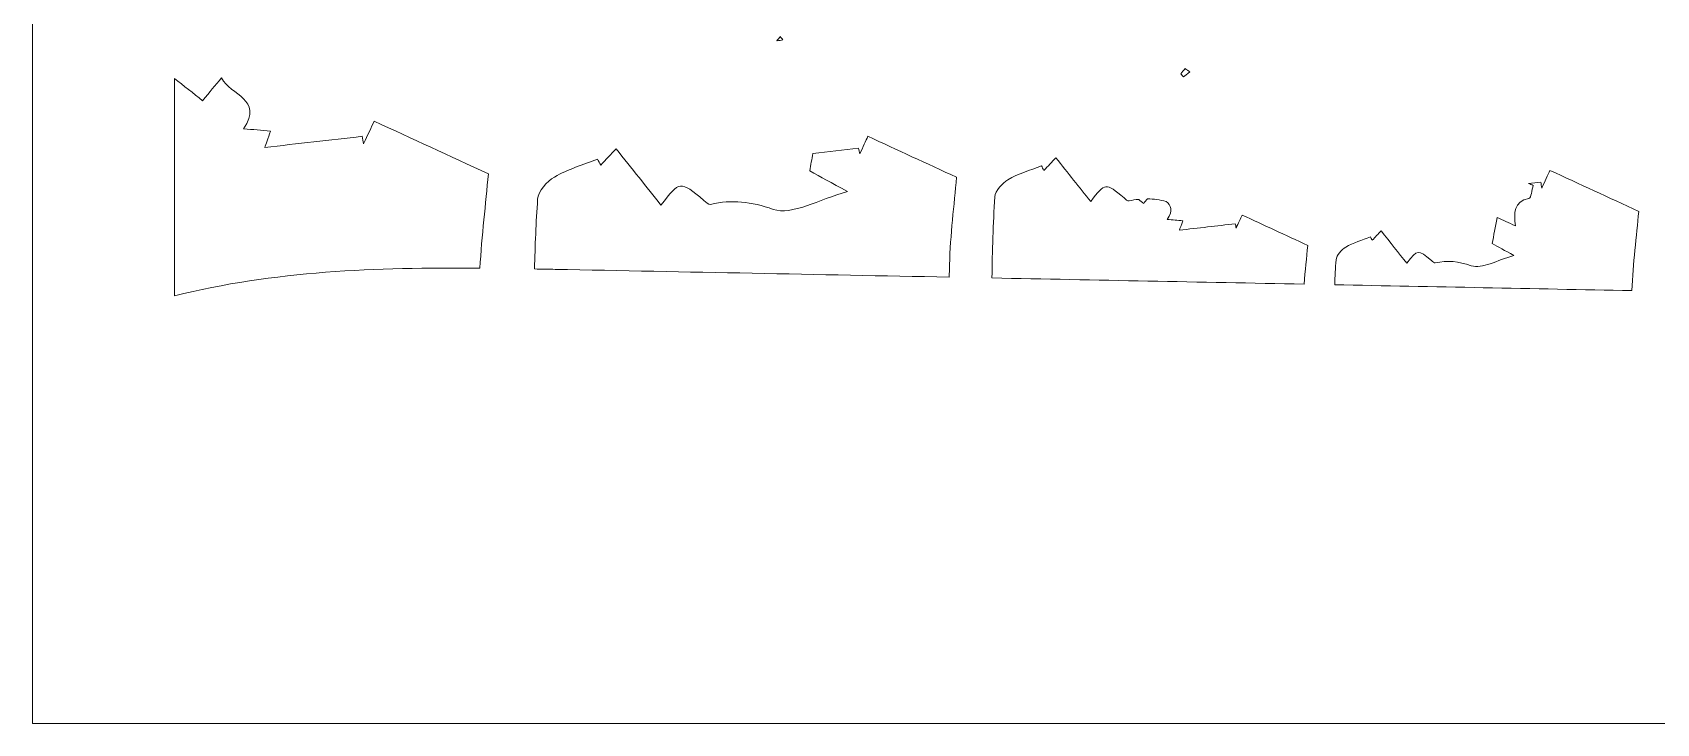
# Model space of a CAD drawing. Header units: inches. Extents: x -622 to 6982, y -2318 to 2869.
# Drawn here: x 4802.2 to 5248.5, y -1089.8 to -899.9 of the extents above; entities that cross this region are included whole.
import ezdxf

# ---------------------------------------------------------------- set-up
doc = ezdxf.new("R2010")
doc.units = ezdxf.units.IN
doc.header["$MEASUREMENT"] = 0
doc.layers.add('Layer 1', color=7, linetype='Continuous')

msp = doc.modelspace()

# ---------------------------------------------------------------- linework, layer by layer
at = {"layer": 'Layer 1', "lineweight": 0}
msp.add_lwpolyline([(4802.19, -110.19), (4802.19, -987.48), (4802.19, -1089.81), (5781.81, -1089.81), (5781.81, -996.27), (5781.81, -110.19), (4802.19, -110.19)], dxfattribs=at)
for points, knots in [([(5008.43, -901.91), (5007.9, -902.03), (5007.39, -902.14), (5006.9, -902.25), (5006.87, -902.22), (5006.84, -902.18), (5006.81, -902.15), (5007.12, -901.78), (5007.44, -901.41), (5007.75, -901.04), (5007.96, -901.32), (5008.19, -901.62), (5008.43, -901.91)], [0, 0, 0, 0, 1, 1, 1, 2, 2, 2, 3, 3, 3, 4, 4, 4, 4]), ([(5117.79, -911.27), (5118.19, -910.8), (5118.59, -910.33), (5118.99, -909.86), (5119.41, -910.16), (5119.85, -910.45), (5120.31, -910.72), (5119.54, -911.34), (5118.96, -911.81), (5118.58, -912.12), (5118.31, -911.86), (5118.05, -911.57), (5117.79, -911.27)], [0, 0, 0, 0, 1, 1, 1, 2, 2, 2, 3, 3, 3, 4, 4, 4, 4]), ([(4841.2, -912.52), (4843.78, -914.57), (4846.36, -916.61), (4848.93, -918.66), (4850.96, -916.2), (4852.3, -914.58), (4854.13, -912.37), (4856.63, -917.35), (4865.76, -918.11), (4860.21, -926.37), (4862.84, -926.6), (4865.09, -926.8), (4867.64, -927.02), (4866.91, -929.04), (4866.32, -930.65), (4866.01, -931.52), (4875.08, -930.48), (4883.95, -929.47), (4892.81, -928.45), (4892.94, -929.14), (4893.08, -929.82), (4893.21, -930.51), (4894.29, -928.17), (4895.36, -925.84), (4896.08, -924.28), (4906.57, -929.12), (4916.75, -933.81), (4927.48, -938.76), (4926.77, -946.95), (4925.66, -955.76), (4925.18, -964.68), (4896.84, -964.44), (4868.36, -965.42), (4841.2, -972.32), (4841.2, -972.32), (4841.2, -912.52), (4841.2, -912.52)], [0, 0, 0, 0, 1, 1, 1, 2, 2, 2, 3, 3, 3, 4, 4, 4, 5, 5, 5, 6, 6, 6, 7, 7, 7, 8, 8, 8, 9, 9, 9, 10, 10, 10, 11, 11, 11, 12, 12, 12, 12]), ([(4974.93, -947.35), (4980.15, -940.6), (4980.14, -940.61), (4986.73, -946.07), (4987.27, -946.52), (4988.03, -947.27), (4988.52, -947.15), (4994.47, -945.8), (4999.62, -946.39), (5005.8, -948.52), (5010.89, -950.28), (5018.13, -945.82), (5026.2, -943.63), (5021.7, -941.16), (5018.86, -939.6), (5015.81, -937.93), (5016.1, -936.35), (5016.4, -934.77), (5016.7, -933.13), (5020.91, -932.65), (5025.09, -932.17), (5029.26, -931.69), (5029.36, -932.22), (5029.47, -932.76), (5029.57, -933.29), (5030.41, -931.48), (5031.24, -929.66), (5031.8, -928.45), (5039.94, -932.21), (5047.85, -935.86), (5056.18, -939.7), (5055.53, -947.26), (5054.43, -955.5), (5054.25, -963.76), (5054.22, -964.94), (5054.19, -966.08), (5054.09, -967.15), (5018.02, -966.43), (4981.96, -965.72), (4945.89, -965.01), (4943.99, -964.97), (4942.08, -964.94), (4940.17, -964.9), (4940.33, -958.49), (4940.58, -952.09), (4941.03, -945.71), (4941.18, -943.54), (4943.58, -940.86), (4945.66, -939.64), (4949.31, -937.5), (4953.52, -936.31), (4957.49, -934.72), (4957.78, -935.27), (4958.07, -935.82), (4958.36, -936.37), (4959.78, -934.86), (4961.2, -933.35), (4962.59, -931.87), (4966.94, -937.32), (4970.93, -942.33), (4974.93, -947.35)], [0, 0, 0, 0, 1, 1, 1, 2, 2, 2, 3, 3, 3, 4, 4, 4, 5, 5, 5, 6, 6, 6, 7, 7, 7, 8, 8, 8, 9, 9, 9, 10, 10, 10, 11, 11, 11, 12, 12, 12, 13, 13, 13, 14, 14, 14, 15, 15, 15, 16, 16, 16, 17, 17, 17, 18, 18, 18, 19, 19, 19, 20, 20, 20, 20]), ([(5102.19, -945.38), (5102.61, -945.73), (5103.2, -946.3), (5103.58, -946.21), (5104.48, -946), (5105.36, -945.86), (5106.22, -945.77), (5106.68, -946.14), (5107.14, -946.5), (5107.6, -946.87), (5107.96, -946.43), (5108.29, -946.03), (5108.6, -945.66), (5110.31, -945.67), (5112.01, -945.9), (5113.79, -946.33), (5115.06, -947.44), (5115.79, -948.74), (5114.07, -951.29), (5115.58, -951.43), (5116.87, -951.54), (5118.33, -951.67), (5117.92, -952.83), (5117.58, -953.75), (5117.4, -954.25), (5122.61, -953.66), (5127.7, -953.07), (5132.78, -952.49), (5132.86, -952.88), (5132.94, -953.28), (5133.01, -953.67), (5133.63, -952.33), (5134.25, -950.99), (5134.66, -950.1), (5140.68, -952.87), (5146.53, -955.57), (5152.68, -958.41), (5152.39, -961.82), (5151.97, -965.41), (5151.67, -969.08), (5123.07, -968.51), (5094.48, -967.94), (5065.89, -967.38), (5065.99, -959.94), (5066.19, -952.5), (5066.7, -945.09), (5066.82, -943.41), (5068.68, -941.33), (5070.3, -940.38), (5073.13, -938.72), (5076.4, -937.79), (5079.48, -936.56), (5079.71, -936.99), (5079.94, -937.41), (5080.16, -937.84), (5081.26, -936.67), (5082.37, -935.49), (5083.45, -934.34), (5086.82, -938.58), (5089.93, -942.47), (5093.03, -946.37), (5097.08, -941.13), (5097.08, -941.13), (5102.19, -945.38)], [0, 0, 0, 0, 1, 1, 1, 2, 2, 2, 3, 3, 3, 4, 4, 4, 5, 5, 5, 6, 6, 6, 7, 7, 7, 8, 8, 8, 9, 9, 9, 10, 10, 10, 11, 11, 11, 12, 12, 12, 13, 13, 13, 14, 14, 14, 15, 15, 15, 16, 16, 16, 17, 17, 17, 18, 18, 18, 19, 19, 19, 20, 20, 20, 21, 21, 21, 21]), ([(5169.91, -956.09), (5170.07, -956.41), (5170.24, -956.72), (5170.41, -957.03), (5171.22, -956.17), (5172.04, -955.3), (5172.84, -954.45), (5175.33, -957.58), (5177.63, -960.46), (5179.92, -963.34), (5182.91, -959.46), (5182.91, -959.47), (5186.69, -962.61), (5187, -962.86), (5187.44, -963.29), (5187.72, -963.23), (5191.13, -962.45), (5194.09, -962.79), (5197.64, -964.01), (5200.56, -965.02), (5204.72, -962.46), (5209.35, -961.2), (5206.76, -959.78), (5205.13, -958.89), (5203.38, -957.93), (5203.8, -955.69), (5204.23, -953.41), (5204.72, -950.76), (5206.42, -951.53), (5207.85, -952.17), (5209.78, -953.05), (5209.32, -949.47), (5209.18, -946.37), (5213.49, -945.53), (5214.1, -945.42), (5214.29, -943.14), (5214.65, -941.93), (5214.23, -941.74), (5213.81, -941.57), (5213.39, -941.44), (5214.5, -941.31), (5215.61, -941.19), (5216.72, -941.06), (5216.83, -941.59), (5216.93, -942.13), (5217.03, -942.66), (5217.87, -940.85), (5218.7, -939.03), (5219.26, -937.82), (5227.41, -941.58), (5235.31, -945.23), (5243.64, -949.07), (5243.05, -955.94), (5242.09, -963.36), (5241.78, -970.86), (5214.55, -970.32), (5187.32, -969.78), (5160.09, -969.24), (5160.18, -966.96), (5160.3, -964.68), (5160.46, -962.4), (5160.55, -961.15), (5161.93, -959.61), (5163.12, -958.91), (5165.21, -957.69), (5167.63, -957), (5169.91, -956.09)], [0, 0, 0, 0, 1, 1, 1, 2, 2, 2, 3, 3, 3, 4, 4, 4, 5, 5, 5, 6, 6, 6, 7, 7, 7, 8, 8, 8, 9, 9, 9, 10, 10, 10, 11, 11, 11, 12, 12, 12, 13, 13, 13, 14, 14, 14, 15, 15, 15, 16, 16, 16, 17, 17, 17, 18, 18, 18, 19, 19, 19, 20, 20, 20, 21, 21, 21, 22, 22, 22, 22])]:
    msp.add_open_spline(points, degree=3, knots=knots, dxfattribs=at)

doc.saveas('drawing.dxf')
